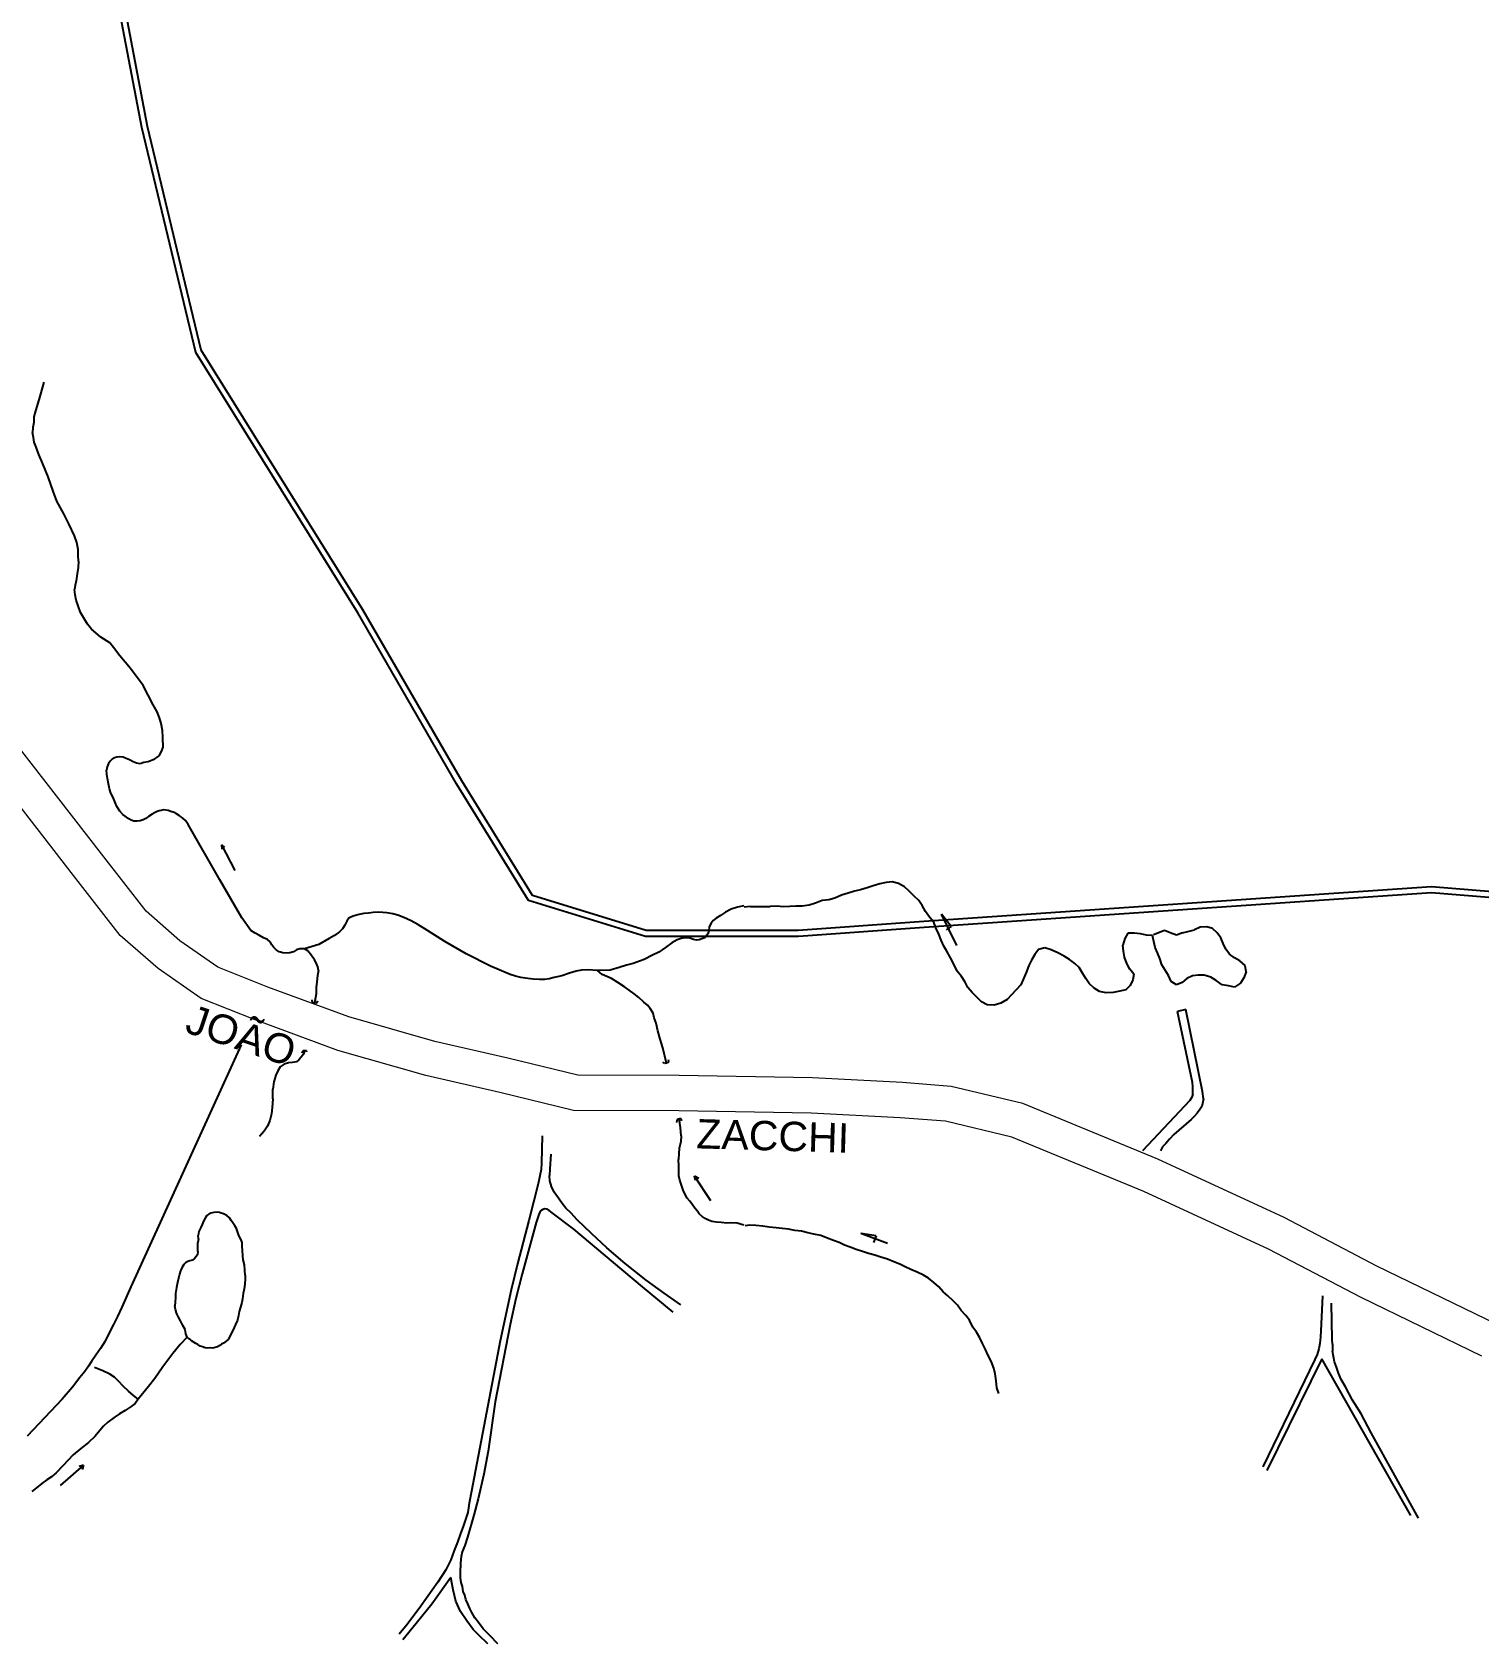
# Model space of a CAD drawing. Header units: millimetres. Extents: x 583 to 26013, y 350 to 21391.
# Drawn here: x 9349 to 9841, y 14384 to 14932 of the extents above; entities that cross this region are included whole.
import ezdxf

# ---------------------------------------------------------------- set-up
doc = ezdxf.new("R2010")
doc.units = ezdxf.units.MM
for name, color, linetype in [('105-QUADRAS_ESTRADAS', 80, 'Continuous'), ('110-CERCA_DE_ARAME', 10, 'Continuous'), ('145-', 130, 'Continuous'), ('RIOS', 140, 'Continuous')]:
    doc.layers.add(name, color=color, linetype=linetype)
doc.styles.add('EU', font='arial.ttf', dxfattribs={"height": 10})

msp = doc.modelspace()

# ---------------------------------------------------------------- linework, layer by layer
at = {"color": 0, "linetype": 'Continuous', "lineweight": 20}
for points in [[(9847.4915, 14492.67219), (9806.51231, 14512.52195), (9774.92411, 14529.03684), (9731.97108, 14548.94419), (9686.01569, 14567.85609), (9661.58749, 14573.69292), (9645.09815, 14574.9778), (9614.44135, 14576.59664), (9569.07012, 14577.42342), (9534.56576, 14577.49925), (9510.78338, 14583.27903), (9485.90868, 14589.02697), (9456.6462, 14597.34448), (9429.10836, 14607.50924), (9412.07102, 14614.27518), (9399.139, 14623.28442), (9387.64221, 14633.30886), (9372.4902, 14652.8231), (9314.31584, 14727.74382), (9262.60421, 14794.7485), (9215.57209, 14855.30755), (9178.85713, 14902.43304), (9167.72349, 14917.75615)], [(9842.23252, 14481.8859), (9801.11551, 14501.80241), (9769.61818, 14518.2698), (9727.16242, 14537.94668), (9682.31551, 14556.40241), (9659.71551, 14561.80241), (9644.31551, 14563.00241), (9614.01551, 14564.60241), (9568.94761, 14565.42366), (9533.11551, 14565.50241), (9508.01551, 14571.60241), (9482.91551, 14577.40241), (9452.92259, 14585.92754), (9424.81551, 14596.30241), (9406.35116, 14603.63506), (9391.74432, 14613.81108), (9378.87813, 14625.02953), (9363.01192, 14645.46361), (9304.82679, 14720.39819), (9253.11551, 14787.40241), (9206.10024, 14847.93978), (9169.26735, 14895.21664), (9158.01551, 14910.70241)]]:
    msp.add_lwpolyline(points, dxfattribs=at)
at = {"layer": '105-QUADRAS_ESTRADAS', "color": 0, "linetype": 'Continuous'}
for p, q in [((9741.51551, 14599.90241), (9738.61551, 14599.20241)), ((9747.21551, 14572.00241), (9741.51551, 14599.90241)), ((9743.81551, 14575.00241), (9738.61551, 14599.20241)), ((9743.91551, 14573.70241), (9743.81551, 14575.00241)), ((9743.91551, 14571.00241), (9743.91551, 14573.70241)), ((9742.91551, 14568.90241), (9726.71551, 14551.80241)), ((9743.51551, 14570.00241), (9742.91551, 14568.90241)), ((9743.91551, 14571.00241), (9743.51551, 14570.00241)), ((9747.51551, 14569.50241), (9746.91551, 14566.80241)), ((9747.51551, 14569.50241), (9747.21551, 14572.00241)), ((9743.31551, 14562.40241), (9737.41551, 14557.30241)), ((9744.31551, 14563.40241), (9743.31551, 14562.40241)), ((9745.31551, 14564.60241), (9744.31551, 14563.40241)), ((9746.31551, 14565.80241), (9745.31551, 14564.60241)), ((9746.91551, 14566.80241), (9746.31551, 14565.80241)), ((9522.41551, 14556.90241), (9522.21551, 14547.70241)), ((9737.41551, 14557.30241), (9735.91551, 14555.70241)), ((9525.41551, 14550.60241), (9525.01551, 14545.60241)), ((9733.61551, 14553.10241), (9732.91551, 14551.80241)), ((9734.71551, 14554.30241), (9733.61551, 14553.10241)), ((9735.91551, 14555.70241), (9734.71551, 14554.30241)), ((9522.11551, 14545.40241), (9521.71551, 14543.30241)), ((9522.21551, 14547.70241), (9522.11551, 14545.40241)), ((9525.01551, 14545.60241), (9524.91551, 14543.40241)), ((9521.11551, 14540.50241), (9517.91551, 14528.00241)), ((9521.71551, 14543.30241), (9521.11551, 14540.50241)), ((9525.11551, 14541.50241), (9524.91551, 14543.40241)), ((9525.61551, 14539.60241), (9525.11551, 14541.50241)), ((9526.51551, 14537.70241), (9525.61551, 14539.60241)), ((9528.21551, 14535.30241), (9526.51551, 14537.70241)), ((9529.31551, 14533.80241), (9528.21551, 14535.30241)), ((9521.31551, 14530.10241), (9520.41551, 14527.40241)), ((9521.71551, 14530.90241), (9521.31551, 14530.10241)), ((9522.11551, 14531.40241), (9521.71551, 14530.90241)), ((9522.71551, 14531.80241), (9522.11551, 14531.40241)), ((9523.41551, 14532.00241), (9522.71551, 14531.80241)), ((9524.01551, 14531.90241), (9523.41551, 14532.00241)), ((9524.81551, 14531.50241), (9524.01551, 14531.90241)), ((9525.81551, 14530.70241), (9524.81551, 14531.50241)), ((9533.21551, 14525.10241), (9525.81551, 14530.70241)), ((9530.51551, 14532.30241), (9529.31551, 14533.80241)), ((9532.31551, 14530.50241), (9530.51551, 14532.30241)), ((9534.41551, 14528.30241), (9532.31551, 14530.50241)), ((9517.91551, 14528.00241), (9514.01551, 14513.30241)), ((9520.41551, 14527.40241), (9515.61551, 14509.90241)), ((9546.71551, 14513.80241), (9533.21551, 14525.10241)), ((9539.21551, 14523.60241), (9534.41551, 14528.30241)), ((9544.41551, 14518.80241), (9539.21551, 14523.60241)), ((9550.71551, 14513.40241), (9544.41551, 14518.80241)), ((9514.01551, 14513.30241), (9511.91551, 14504.40241)), ((9556.61551, 14505.50241), (9546.71551, 14513.80241)), ((9557.81551, 14507.80241), (9550.71551, 14513.40241)), ((9515.61551, 14509.90241), (9513.51551, 14501.50241)), ((9564.01551, 14503.30241), (9557.81551, 14507.80241)), ((9511.91551, 14504.40241), (9508.21551, 14487.10241)), ((9513.51551, 14501.50241), (9511.61551, 14492.60241)), ((9567.01551, 14496.80241), (9556.61551, 14505.50241)), ((9569.61551, 14499.40241), (9564.01551, 14503.30241)), ((9788.01551, 14502.40241), (9787.41551, 14490.50241)), ((9791.31551, 14487.60241), (9791.11551, 14499.90241)), ((9511.61551, 14492.60241), (9506.41551, 14466.30241)), ((9787.41551, 14490.50241), (9787.31551, 14488.50241)), ((9508.21551, 14487.10241), (9498.41551, 14435.90241)), ((9787.11551, 14486.20241), (9786.71551, 14484.40241)), ((9787.31551, 14488.50241), (9787.11551, 14486.20241)), ((9791.41551, 14486.00241), (9791.31551, 14487.60241)), ((9791.41551, 14486.00241), (9791.41551, 14483.60241)), ((9785.41551, 14480.80241), (9767.71551, 14444.20241)), ((9787.81551, 14481.00241), (9769.11551, 14443.00241)), ((9786.21551, 14482.40241), (9785.41551, 14480.80241)), ((9786.71551, 14484.40241), (9786.21551, 14482.40241)), ((9818.01551, 14427.60241), (9787.81551, 14481.00241)), ((9791.71551, 14481.80241), (9791.41551, 14483.60241)), ((9792.11551, 14480.00241), (9791.71551, 14481.80241)), ((9792.81551, 14478.10241), (9792.11551, 14480.00241)), ((9793.41551, 14476.10241), (9792.81551, 14478.10241)), ((9794.41551, 14473.90241), (9793.41551, 14476.10241)), ((9795.81551, 14471.40241), (9794.41551, 14473.90241)), ((9798.21551, 14466.90241), (9795.81551, 14471.40241)), ((9506.41551, 14466.30241), (9504.11551, 14449.60241)), ((9801.11551, 14462.20241), (9798.21551, 14466.90241)), ((9804.61551, 14455.80241), (9801.11551, 14462.20241)), ((9820.71551, 14426.80241), (9804.61551, 14455.80241)), ((9504.11551, 14449.60241), (9502.61551, 14441.70241)), ((9502.61551, 14441.70241), (9500.71551, 14433.30241)), ((9498.41551, 14435.90241), (9497.61551, 14431.80241)), ((9497.61551, 14431.80241), (9497.11551, 14428.70241)), ((9500.71551, 14433.30241), (9499.21551, 14427.80241)), ((9496.41551, 14426.30241), (9495.61551, 14423.90241)), ((9497.11551, 14428.70241), (9496.41551, 14426.30241)), ((9499.21551, 14427.80241), (9497.01551, 14420.30241)), ((9494.71551, 14421.50241), (9493.61551, 14418.60241)), ((9495.61551, 14423.90241), (9494.71551, 14421.50241)), ((9497.01551, 14420.30241), (9496.11551, 14417.40241)), ((9492.51551, 14415.70241), (9491.31551, 14412.60241)), ((9493.61551, 14418.60241), (9492.51551, 14415.70241)), ((9494.91551, 14413.70241), (9494.71551, 14411.60241)), ((9495.21551, 14415.30241), (9494.91551, 14413.70241)), ((9496.11551, 14417.40241), (9495.21551, 14415.30241)), ((9489.61551, 14409.20241), (9486.91551, 14405.00241)), ((9491.31551, 14412.60241), (9489.61551, 14409.20241)), ((9494.71551, 14411.60241), (9494.61551, 14409.80241)), ((9494.61551, 14407.90241), (9494.61551, 14409.80241)), ((9494.71551, 14406.40241), (9494.61551, 14407.90241)), ((9486.91551, 14405.00241), (9481.11551, 14396.80241)), ((9491.41551, 14406.60241), (9484.91551, 14397.50241)), ((9492.11551, 14402.30241), (9491.41551, 14406.60241)), ((9493.11551, 14398.50241), (9492.11551, 14402.30241)), ((9494.91551, 14404.90241), (9494.71551, 14406.40241)), ((9495.31551, 14403.50241), (9494.91551, 14404.90241)), ((9495.61551, 14401.80241), (9495.31551, 14403.50241)), ((9484.91551, 14397.50241), (9479.61551, 14390.90241)), ((9494.71551, 14395.00241), (9493.11551, 14398.50241)), ((9496.11551, 14400.50241), (9495.61551, 14401.80241)), ((9496.51551, 14399.10241), (9496.11551, 14400.50241)), ((9497.11551, 14397.60241), (9496.51551, 14399.10241)), ((9497.81551, 14396.00241), (9497.11551, 14397.60241)), ((9481.11551, 14396.80241), (9476.51551, 14390.60241)), ((9496.81551, 14391.80241), (9494.71551, 14395.00241)), ((9498.91551, 14388.90241), (9496.81551, 14391.80241)), ((9498.51551, 14394.60241), (9497.81551, 14396.00241)), ((9499.51551, 14392.80241), (9498.51551, 14394.60241)), ((9500.81551, 14391.20241), (9499.51551, 14392.80241)), ((9476.51551, 14390.60241), (9473.81551, 14387.30241)), ((9479.61551, 14390.90241), (9475.01551, 14385.30241)), ((9500.91551, 14386.90241), (9498.91551, 14388.90241)), ((9502.41551, 14389.10241), (9500.81551, 14391.20241)), ((9503.91551, 14384.00241), (9500.91551, 14386.90241)), ((9504.61551, 14386.80241), (9502.41551, 14389.10241)), ((9507.41551, 14384.00241), (9504.61551, 14386.80241)), ((9503.91551, 14384.00241), (9503.91551, 14384.00241)), ((9507.41551, 14384.00241), (9507.41551, 14384.00241))]:
    msp.add_line(p, q, dxfattribs=at)
at = {"layer": '110-CERCA_DE_ARAME', "color": 0, "linetype": 'Continuous'}
for p, q in [((9420.01551, 14587.80241), (9382.51551, 14505.50241)), ((9382.51551, 14505.50241), (9379.41551, 14498.50241)), ((9379.41551, 14498.50241), (9377.91551, 14495.40241)), ((9376.51551, 14492.60241), (9375.21551, 14490.00241)), ((9377.91551, 14495.40241), (9376.51551, 14492.60241)), ((9373.71551, 14487.00241), (9372.11551, 14484.50241)), ((9375.21551, 14490.00241), (9373.71551, 14487.00241)), ((9369.11551, 14480.10241), (9368.01551, 14478.50241)), ((9370.61551, 14482.20241), (9369.11551, 14480.10241)), ((9372.11551, 14484.50241), (9370.61551, 14482.20241)), ((9365.11551, 14474.60241), (9362.61551, 14471.30241)), ((9366.81551, 14476.70241), (9365.11551, 14474.60241)), ((9368.01551, 14478.50241), (9366.81551, 14476.70241)), ((9362.61551, 14471.30241), (9359.11551, 14467.20241)), ((9359.11551, 14467.20241), (9347.21551, 14454.60241))]:
    msp.add_line(p, q, dxfattribs=at)
at = {"layer": '145-', "color": 0, "linetype": 'Continuous'}
for p, q in [((9352.81551, 14813.40241), (9351.21551, 14807.30241)), ((9350.01551, 14803.60241), (9349.51551, 14801.60241)), ((9351.21551, 14807.30241), (9350.01551, 14803.60241)), ((9349.11551, 14797.90241), (9349.01551, 14796.20241)), ((9349.41551, 14799.60241), (9349.11551, 14797.90241)), ((9349.51551, 14801.60241), (9349.41551, 14799.60241)), ((9349.31551, 14794.50241), (9349.01551, 14796.20241)), ((9349.61551, 14792.90241), (9349.31551, 14794.50241)), ((9350.21551, 14791.20241), (9349.61551, 14792.90241)), ((9351.11551, 14788.70241), (9350.21551, 14791.20241)), ((9352.51551, 14785.60241), (9351.11551, 14788.70241)), ((9354.31551, 14781.10241), (9352.51551, 14785.60241)), ((9356.01551, 14776.30241), (9354.31551, 14781.10241)), ((9357.31551, 14772.90241), (9356.01551, 14776.30241)), ((9359.61551, 14768.50241), (9357.31551, 14772.90241)), ((9361.31551, 14765.10241), (9359.61551, 14768.50241)), ((9363.31551, 14761.10241), (9361.31551, 14765.10241)), ((9364.11551, 14758.80241), (9363.31551, 14761.10241)), ((9364.51551, 14756.40241), (9364.11551, 14758.80241)), ((9364.51551, 14754.40241), (9364.51551, 14756.40241)), ((9364.61551, 14752.40241), (9364.51551, 14754.40241)), ((9364.21551, 14748.10241), (9363.81551, 14745.70241)), ((9364.51551, 14750.30241), (9364.21551, 14748.10241)), ((9364.61551, 14752.40241), (9364.51551, 14750.30241)), ((9363.51551, 14744.30241), (9363.31551, 14742.80241)), ((9363.51551, 14741.00241), (9363.31551, 14742.80241)), ((9363.81551, 14745.70241), (9363.51551, 14744.30241)), ((9363.81551, 14739.20241), (9363.51551, 14741.00241)), ((9364.51551, 14737.20241), (9363.81551, 14739.20241)), ((9365.31551, 14735.00241), (9364.51551, 14737.20241)), ((9366.71551, 14732.70241), (9365.31551, 14735.00241)), ((9367.71551, 14731.00241), (9366.71551, 14732.70241)), ((9369.11551, 14729.30241), (9367.71551, 14731.00241)), ((9370.61551, 14728.00241), (9369.11551, 14729.30241)), ((9372.31551, 14726.60241), (9370.61551, 14728.00241)), ((9375.31551, 14724.60241), (9372.31551, 14726.60241)), ((9376.51551, 14723.10241), (9375.31551, 14724.60241)), ((9378.71551, 14720.20241), (9376.51551, 14723.10241)), ((9382.31551, 14715.90241), (9378.71551, 14720.20241)), ((9386.61551, 14710.10241), (9382.31551, 14715.90241)), ((9390.01551, 14703.60241), (9386.61551, 14710.10241)), ((9391.41551, 14701.20241), (9390.01551, 14703.60241)), ((9392.21551, 14699.10241), (9391.41551, 14701.20241)), ((9392.81551, 14697.20241), (9392.21551, 14699.10241)), ((9393.21551, 14694.80241), (9392.81551, 14697.20241)), ((9393.41551, 14692.50241), (9393.21551, 14694.80241)), ((9392.81551, 14687.70241), (9392.01551, 14686.20241)), ((9393.31551, 14689.10241), (9392.81551, 14687.70241)), ((9393.41551, 14690.70241), (9393.31551, 14689.10241)), ((9393.41551, 14690.70241), (9393.41551, 14692.50241)), ((9374.41551, 14682.50241), (9374.21551, 14681.30241)), ((9374.91551, 14683.60241), (9374.41551, 14682.50241)), ((9375.41551, 14684.40241), (9374.91551, 14683.60241)), ((9376.11551, 14685.00241), (9375.41551, 14684.40241)), ((9376.91551, 14685.50241), (9376.11551, 14685.00241)), ((9377.71551, 14685.70241), (9376.91551, 14685.50241)), ((9378.61551, 14685.90241), (9377.71551, 14685.70241)), ((9379.81551, 14685.70241), (9378.61551, 14685.90241)), ((9380.91551, 14685.30241), (9379.81551, 14685.70241)), ((9382.01551, 14684.80241), (9380.91551, 14685.30241)), ((9383.21551, 14684.20241), (9382.01551, 14684.80241)), ((9384.41551, 14683.70241), (9383.21551, 14684.20241)), ((9385.61551, 14683.50241), (9384.41551, 14683.70241)), ((9386.91551, 14683.90241), (9385.61551, 14683.50241)), ((9388.31551, 14684.20241), (9386.91551, 14683.90241)), ((9390.01551, 14684.80241), (9388.31551, 14684.20241)), ((9392.01551, 14686.20241), (9390.01551, 14684.80241)), ((9374.31551, 14679.90241), (9374.21551, 14681.30241)), ((9374.51551, 14678.50241), (9374.31551, 14679.90241)), ((9374.91551, 14676.70241), (9374.51551, 14678.50241)), ((9375.21551, 14675.00241), (9374.91551, 14676.70241)), ((9375.61551, 14673.50241), (9375.21551, 14675.00241)), ((9376.41551, 14672.00241), (9375.61551, 14673.50241)), ((9377.11551, 14670.30241), (9376.41551, 14672.00241)), ((9377.71551, 14668.90241), (9377.11551, 14670.30241)), ((9378.71551, 14667.40241), (9377.71551, 14668.90241)), ((9379.71551, 14666.20241), (9378.71551, 14667.40241)), ((9381.81551, 14664.80241), (9379.71551, 14666.20241)), ((9389.71551, 14666.30241), (9388.51551, 14665.50241)), ((9390.51551, 14666.80241), (9389.71551, 14666.30241)), ((9391.41551, 14667.30241), (9390.51551, 14666.80241)), ((9392.11551, 14667.50241), (9391.41551, 14667.30241)), ((9392.81551, 14667.60241), (9392.11551, 14667.50241)), ((9393.61551, 14667.80241), (9392.81551, 14667.60241)), ((9394.41551, 14667.70241), (9393.61551, 14667.80241)), ((9395.21551, 14667.60241), (9394.41551, 14667.70241)), ((9396.11551, 14667.30241), (9395.21551, 14667.60241)), ((9397.21551, 14666.90241), (9396.11551, 14667.30241)), ((9398.01551, 14666.40241), (9397.21551, 14666.90241)), ((9398.91551, 14665.90241), (9398.01551, 14666.40241)), ((9400.11551, 14665.00241), (9398.91551, 14665.90241)), ((9382.61551, 14664.30241), (9381.81551, 14664.80241)), ((9383.51551, 14664.00241), (9382.61551, 14664.30241)), ((9384.61551, 14664.00241), (9383.51551, 14664.00241)), ((9385.61551, 14664.10241), (9384.61551, 14664.00241)), ((9386.61551, 14664.40241), (9385.61551, 14664.10241)), ((9387.61551, 14664.90241), (9386.61551, 14664.40241)), ((9388.51551, 14665.50241), (9387.61551, 14664.90241)), ((9401.11551, 14664.20241), (9400.11551, 14665.00241)), ((9402.01551, 14662.80241), (9401.11551, 14664.20241)), ((9412.71551, 14644.00241), (9402.01551, 14662.80241)), ((9418.01551, 14647.20241), (9413.41551, 14655.90241)), ((9413.51551, 14654.40241), (9413.41551, 14655.90241)), ((9414.51551, 14655.00241), (9413.41551, 14655.90241)), ((9420.21551, 14631.10241), (9412.71551, 14644.00241)), ((9624.31551, 14638.80241), (9622.01551, 14637.70241)), ((9626.61551, 14639.50241), (9624.31551, 14638.80241)), ((9628.71551, 14640.10241), (9626.61551, 14639.50241)), ((9630.81551, 14640.60241), (9628.71551, 14640.10241)), ((9633.01551, 14641.30241), (9630.81551, 14640.60241)), ((9635.11551, 14642.00241), (9633.01551, 14641.30241)), ((9637.41551, 14642.60241), (9635.11551, 14642.00241)), ((9639.51551, 14643.10241), (9637.41551, 14642.60241)), ((9641.61551, 14643.30241), (9639.51551, 14643.10241)), ((9643.71551, 14642.70241), (9641.61551, 14643.30241)), ((9645.71551, 14641.60241), (9643.71551, 14642.70241)), ((9647.21551, 14640.20241), (9645.71551, 14641.60241)), ((9648.91551, 14638.50241), (9647.21551, 14640.20241)), ((9650.61551, 14637.00241), (9648.91551, 14638.50241)), ((9463.31551, 14632.70241), (9461.71551, 14632.50241)), ((9464.91551, 14632.90241), (9463.31551, 14632.70241)), ((9466.61551, 14633.00241), (9464.91551, 14632.90241)), ((9468.21551, 14632.90241), (9466.61551, 14633.00241)), ((9469.61551, 14632.80241), (9468.21551, 14632.90241)), ((9471.61551, 14632.40241), (9469.61551, 14632.80241)), ((9584.81551, 14633.00241), (9583.11551, 14631.90241)), ((9586.81551, 14634.00241), (9584.81551, 14633.00241)), ((9588.91551, 14634.70241), (9586.81551, 14634.00241)), ((9591.11551, 14635.10241), (9588.91551, 14634.70241)), ((9591.21551, 14635.10241), (9591.21551, 14635.10241)), ((9593.31551, 14634.90241), (9591.21551, 14634.70241)), ((9593.31551, 14634.90241), (9600.01551, 14634.90241)), ((9602.41551, 14635.00241), (9600.01551, 14634.90241)), ((9604.51551, 14634.80241), (9602.41551, 14635.00241)), ((9606.71551, 14634.90241), (9604.51551, 14634.80241)), ((9608.81551, 14635.00241), (9606.71551, 14634.90241)), ((9610.91551, 14635.00241), (9608.81551, 14635.00241)), ((9613.31551, 14635.40241), (9610.91551, 14635.00241)), ((9615.51551, 14636.10241), (9613.31551, 14635.40241)), ((9617.71551, 14636.90241), (9615.51551, 14636.10241)), ((9620.01551, 14637.20241), (9617.71551, 14636.90241)), ((9622.01551, 14637.70241), (9620.01551, 14637.20241)), ((9651.81551, 14635.30241), (9650.61551, 14637.00241)), ((9652.91551, 14633.20241), (9651.81551, 14635.30241)), ((9654.31551, 14631.30241), (9652.91551, 14633.20241)), ((9423.31551, 14626.80241), (9420.21551, 14631.10241)), ((9454.51551, 14627.30241), (9453.51551, 14626.30241)), ((9455.31551, 14628.60241), (9454.51551, 14627.30241)), ((9456.01551, 14629.90241), (9455.31551, 14628.60241)), ((9456.71551, 14630.90241), (9456.01551, 14629.90241)), ((9457.51551, 14631.40241), (9456.71551, 14630.90241)), ((9458.51551, 14631.70241), (9457.51551, 14631.40241)), ((9460.21551, 14632.20241), (9458.51551, 14631.70241)), ((9461.71551, 14632.50241), (9460.21551, 14632.20241)), ((9473.31551, 14632.00241), (9471.61551, 14632.40241)), ((9475.41551, 14631.20241), (9473.31551, 14632.00241)), ((9477.91551, 14630.00241), (9475.41551, 14631.20241)), ((9480.11551, 14628.80241), (9477.91551, 14630.00241)), ((9483.41551, 14626.80241), (9480.11551, 14628.80241)), ((9579.31551, 14628.00241), (9579.11551, 14626.60241)), ((9579.91551, 14629.20241), (9579.31551, 14628.00241)), ((9580.61551, 14630.10241), (9579.91551, 14629.20241)), ((9581.61551, 14630.90241), (9580.61551, 14630.10241)), ((9583.11551, 14631.90241), (9581.61551, 14630.90241)), ((9655.71551, 14629.60241), (9654.31551, 14631.30241)), ((9656.41551, 14627.60241), (9655.71551, 14629.60241)), ((9657.41551, 14625.50241), (9656.41551, 14627.60241)), ((9663.51551, 14621.60241), (9658.31551, 14632.30241)), ((9661.61551, 14628.10241), (9658.31551, 14632.30241)), ((9661.61551, 14628.10241), (9659.91551, 14627.00241)), ((9746.41551, 14627.90241), (9744.41551, 14627.00241)), ((9748.61551, 14628.00241), (9746.41551, 14627.90241)), ((9750.61551, 14627.40241), (9748.61551, 14628.00241)), ((9752.21551, 14626.00241), (9750.61551, 14627.40241)), ((9424.81551, 14625.80241), (9423.31551, 14626.80241)), ((9426.21551, 14625.00241), (9424.81551, 14625.80241)), ((9427.61551, 14624.30241), (9426.21551, 14625.00241)), ((9429.01551, 14623.70241), (9427.61551, 14624.30241)), ((9429.91551, 14622.90241), (9429.01551, 14623.70241)), ((9430.41551, 14621.90241), (9429.91551, 14622.90241)), ((9431.11551, 14621.00241), (9430.41551, 14621.90241)), ((9446.41551, 14622.00241), (9441.61551, 14620.50241)), ((9450.01551, 14624.00241), (9446.41551, 14622.00241)), ((9451.81551, 14625.00241), (9450.01551, 14624.00241)), ((9453.51551, 14626.30241), (9451.81551, 14625.00241)), ((9489.31551, 14623.00241), (9483.41551, 14626.80241)), ((9496.61551, 14618.80241), (9489.31551, 14623.00241)), ((9566.61551, 14622.60241), (9564.41551, 14621.00241)), ((9568.41551, 14623.60241), (9566.61551, 14622.60241)), ((9569.71551, 14624.00241), (9568.41551, 14623.60241)), ((9570.91551, 14624.20241), (9569.71551, 14624.00241)), ((9572.11551, 14624.20241), (9570.91551, 14624.20241)), ((9573.01551, 14624.00241), (9572.11551, 14624.20241)), ((9573.91551, 14623.70241), (9573.01551, 14624.00241)), ((9575.01551, 14623.50241), (9573.91551, 14623.70241)), ((9575.91551, 14623.60241), (9575.01551, 14623.50241)), ((9576.81551, 14623.90241), (9575.91551, 14623.60241)), ((9577.81551, 14624.30241), (9576.81551, 14623.90241)), ((9578.31551, 14624.80241), (9577.81551, 14624.30241)), ((9578.81551, 14625.60241), (9578.31551, 14624.80241)), ((9579.11551, 14626.60241), (9578.81551, 14625.60241)), ((9658.21551, 14623.40241), (9657.41551, 14625.50241)), ((9659.11551, 14621.40241), (9658.21551, 14623.40241)), ((9720.71551, 14624.00241), (9720.01551, 14621.70241)), ((9720.31551, 14619.70241), (9720.01551, 14621.70241)), ((9721.81551, 14625.80241), (9720.71551, 14624.00241)), ((9723.91551, 14625.80241), (9721.81551, 14625.80241)), ((9726.11551, 14625.60241), (9723.91551, 14625.80241)), ((9728.11551, 14625.20241), (9726.11551, 14625.60241)), ((9730.11551, 14625.00241), (9728.11551, 14625.20241)), ((9730.61551, 14623.00241), (9730.11551, 14625.00241)), ((9734.21551, 14626.70241), (9730.51551, 14625.30241)), ((9731.01551, 14621.00241), (9730.61551, 14623.00241)), ((9736.11551, 14625.90241), (9734.21551, 14626.70241)), ((9738.31551, 14625.20241), (9736.11551, 14625.90241)), ((9740.41551, 14626.00241), (9738.31551, 14625.20241)), ((9740.41551, 14626.00241), (9744.41551, 14627.00241)), ((9753.41551, 14624.20241), (9752.21551, 14626.00241)), ((9754.21551, 14622.30241), (9753.41551, 14624.20241)), ((9755.11551, 14620.40241), (9754.21551, 14622.30241)), ((9431.91551, 14620.20241), (9431.11551, 14621.00241)), ((9432.91551, 14619.50241), (9431.91551, 14620.20241)), ((9434.21551, 14619.10241), (9432.91551, 14619.50241)), ((9435.41551, 14619.00241), (9434.21551, 14619.10241)), ((9436.61551, 14619.10241), (9435.41551, 14619.00241)), ((9437.81551, 14619.50241), (9436.61551, 14619.10241)), ((9438.81551, 14620.20241), (9437.81551, 14619.50241)), ((9440.01551, 14620.50241), (9438.81551, 14620.20241)), ((9441.61551, 14620.50241), (9440.01551, 14620.50241)), ((9442.71551, 14619.80241), (9441.61551, 14620.50241)), ((9443.91551, 14618.20241), (9442.71551, 14619.80241)), ((9445.01551, 14616.80241), (9443.91551, 14618.20241)), ((9445.51551, 14615.70241), (9445.01551, 14616.80241)), ((9504.91551, 14614.60241), (9496.61551, 14618.80241)), ((9557.21551, 14616.90241), (9553.41551, 14615.50241)), ((9560.01551, 14618.30241), (9557.21551, 14616.90241)), ((9562.11551, 14619.40241), (9560.01551, 14618.30241)), ((9564.41551, 14621.00241), (9562.11551, 14619.40241)), ((9660.21551, 14619.70241), (9659.11551, 14621.40241)), ((9661.41551, 14617.40241), (9660.21551, 14619.70241)), ((9662.61551, 14615.10241), (9661.41551, 14617.40241)), ((9689.01551, 14616.70241), (9688.11551, 14614.80241)), ((9690.11551, 14618.60241), (9689.01551, 14616.70241)), ((9691.41551, 14620.30241), (9690.11551, 14618.60241)), ((9693.51551, 14620.90241), (9691.41551, 14620.30241)), ((9695.71551, 14620.20241), (9693.51551, 14620.90241)), ((9697.91551, 14619.10241), (9695.71551, 14620.20241)), ((9700.11551, 14618.00241), (9697.91551, 14619.10241)), ((9701.91551, 14616.90241), (9700.11551, 14618.00241)), ((9703.71551, 14615.50241), (9701.91551, 14616.90241)), ((9720.61551, 14617.70241), (9720.31551, 14619.70241)), ((9721.41551, 14615.50241), (9720.61551, 14617.70241)), ((9731.81551, 14619.10241), (9731.01551, 14621.00241)), ((9732.61551, 14617.20241), (9731.81551, 14619.10241)), ((9733.31551, 14615.10241), (9732.61551, 14617.20241)), ((9756.41551, 14618.70241), (9755.11551, 14620.40241)), ((9758.01551, 14617.40241), (9756.41551, 14618.70241)), ((9759.91551, 14616.40241), (9758.01551, 14617.40241)), ((9761.71551, 14614.80241), (9759.91551, 14616.40241)), ((9446.11551, 14614.40241), (9445.51551, 14615.70241)), ((9446.01551, 14611.40241), (9445.71551, 14609.30241)), ((9446.31551, 14613.10241), (9446.01551, 14611.40241)), ((9446.31551, 14613.10241), (9446.11551, 14614.40241)), ((9511.51551, 14611.80241), (9504.91551, 14614.60241)), ((9513.41551, 14611.20241), (9511.51551, 14611.80241)), ((9515.21551, 14610.80241), (9513.41551, 14611.20241)), ((9517.61551, 14610.40241), (9515.21551, 14610.80241)), ((9529.11551, 14611.30241), (9526.51551, 14610.70241)), ((9531.71551, 14612.20241), (9529.11551, 14611.30241)), ((9534.01551, 14612.90241), (9531.71551, 14612.20241)), ((9535.81551, 14613.30241), (9534.01551, 14612.90241)), ((9538.01551, 14613.40241), (9535.81551, 14613.30241)), ((9541.31551, 14613.10241), (9538.01551, 14613.40241)), ((9545.61551, 14613.30241), (9541.31551, 14613.10241)), ((9542.91551, 14611.80241), (9541.31551, 14613.10241)), ((9546.01551, 14610.40241), (9542.91551, 14611.80241)), ((9548.61551, 14614.10241), (9545.61551, 14613.30241)), ((9551.11551, 14615.00241), (9548.61551, 14614.10241)), ((9553.41551, 14615.50241), (9551.11551, 14615.00241)), ((9663.71551, 14612.90241), (9662.61551, 14615.10241)), ((9665.11551, 14611.10241), (9663.71551, 14612.90241)), ((9666.41551, 14609.20241), (9665.11551, 14611.10241)), ((9687.21551, 14612.40241), (9686.11551, 14610.10241)), ((9688.11551, 14614.80241), (9687.21551, 14612.40241)), ((9705.21551, 14614.10241), (9703.71551, 14615.50241)), ((9706.31551, 14612.20241), (9705.21551, 14614.10241)), ((9707.41551, 14610.40241), (9706.31551, 14612.20241)), ((9722.41551, 14613.60241), (9721.41551, 14615.50241)), ((9723.81551, 14611.90241), (9722.41551, 14613.60241)), ((9723.81551, 14611.90241), (9723.51551, 14609.90241)), ((9734.41551, 14613.20241), (9733.31551, 14615.10241)), ((9735.61551, 14611.40241), (9734.41551, 14613.20241)), ((9736.51551, 14609.40241), (9735.61551, 14611.40241)), ((9743.71551, 14611.30241), (9741.81551, 14610.40241)), ((9745.71551, 14611.60241), (9743.71551, 14611.30241)), ((9747.71551, 14611.60241), (9745.71551, 14611.60241)), ((9750.01551, 14610.90241), (9747.71551, 14611.60241)), ((9751.81551, 14609.70241), (9750.01551, 14610.90241)), ((9762.01551, 14612.70241), (9761.21551, 14610.60241)), ((9762.01551, 14612.70241), (9761.71551, 14614.80241)), ((9445.71551, 14609.30241), (9445.51551, 14607.30241)), ((9445.51551, 14607.30241), (9445.51551, 14605.20241)), ((9519.41551, 14610.20241), (9517.61551, 14610.40241)), ((9521.51551, 14610.10241), (9519.41551, 14610.20241)), ((9523.31551, 14610.10241), (9521.51551, 14610.10241)), ((9524.81551, 14610.30241), (9523.31551, 14610.10241)), ((9526.51551, 14610.70241), (9524.81551, 14610.30241)), ((9548.21551, 14609.00241), (9546.01551, 14610.40241)), ((9550.51551, 14607.60241), (9548.21551, 14609.00241)), ((9552.11551, 14606.40241), (9550.51551, 14607.60241)), ((9553.71551, 14605.20241), (9552.11551, 14606.40241)), ((9667.31551, 14607.40241), (9666.41551, 14609.20241)), ((9668.81551, 14605.60241), (9667.31551, 14607.40241)), ((9670.41551, 14604.00241), (9668.81551, 14605.60241)), ((9683.81551, 14606.60241), (9682.21551, 14604.90241)), ((9685.31551, 14608.30241), (9683.81551, 14606.60241)), ((9686.11551, 14610.10241), (9685.31551, 14608.30241)), ((9708.61551, 14608.70241), (9707.41551, 14610.40241)), ((9710.31551, 14607.10241), (9708.61551, 14608.70241)), ((9712.11551, 14606.00241), (9710.31551, 14607.10241)), ((9714.41551, 14605.50241), (9712.11551, 14606.00241)), ((9716.81551, 14605.60241), (9714.41551, 14605.50241)), ((9719.01551, 14606.10241), (9716.81551, 14605.60241)), ((9721.11551, 14606.60241), (9719.01551, 14606.10241)), ((9722.51551, 14608.00241), (9721.11551, 14606.60241)), ((9723.51551, 14609.90241), (9722.51551, 14608.00241)), ((9738.31551, 14608.30241), (9736.51551, 14609.40241)), ((9740.21551, 14609.10241), (9738.31551, 14608.30241)), ((9741.81551, 14610.40241), (9740.21551, 14609.10241)), ((9753.81551, 14608.30241), (9751.81551, 14609.70241)), ((9756.01551, 14607.90241), (9753.81551, 14608.30241)), ((9758.11551, 14607.50241), (9756.01551, 14607.90241)), ((9760.11551, 14608.80241), (9758.11551, 14607.50241)), ((9761.21551, 14610.60241), (9760.11551, 14608.80241)), ((9444.11551, 14603.20241), (9444.01551, 14602.70241)), ((9444.41551, 14602.20241), (9444.01551, 14602.70241)), ((9445.01551, 14602.10241), (9444.41551, 14602.20241)), ((9445.51551, 14605.20241), (9445.01551, 14602.10241)), ((9445.31551, 14601.90241), (9445.01551, 14602.10241)), ((9445.71551, 14602.20241), (9445.31551, 14601.90241)), ((9446.01551, 14602.80241), (9445.71551, 14602.20241)), ((9555.31551, 14603.90241), (9553.71551, 14605.20241)), ((9557.01551, 14602.40241), (9555.31551, 14603.90241)), ((9558.31551, 14601.30241), (9557.01551, 14602.40241)), ((9559.21551, 14600.20241), (9558.31551, 14601.30241)), ((9560.21551, 14598.60241), (9559.21551, 14600.20241)), ((9672.01551, 14602.50241), (9670.41551, 14604.00241)), ((9673.91551, 14601.50241), (9672.01551, 14602.50241)), ((9676.31551, 14601.30241), (9673.91551, 14601.50241)), ((9678.51551, 14602.00241), (9676.31551, 14601.30241)), ((9680.71551, 14603.30241), (9678.51551, 14602.00241)), ((9682.21551, 14604.90241), (9680.71551, 14603.30241)), ((9560.61551, 14597.00241), (9560.21551, 14598.60241)), ((9561.21551, 14595.20241), (9560.61551, 14597.00241)), ((9561.81551, 14592.60241), (9561.21551, 14595.20241)), ((9562.61551, 14589.80241), (9561.81551, 14592.60241)), ((9563.51551, 14586.80241), (9562.61551, 14589.80241)), ((9440.41551, 14583.60241), (9439.61551, 14582.70241)), ((9441.21551, 14584.70241), (9440.41551, 14583.60241)), ((9440.81551, 14585.50241), (9440.61551, 14585.00241)), ((9441.21551, 14585.90241), (9440.81551, 14585.50241)), ((9441.51551, 14585.80241), (9441.21551, 14585.90241)), ((9441.51551, 14585.80241), (9441.21551, 14584.70241)), ((9442.21551, 14585.80241), (9441.51551, 14585.80241)), ((9442.41551, 14585.30241), (9442.21551, 14585.80241)), ((9564.81551, 14581.60241), (9563.51551, 14586.80241)), ((9432.51551, 14579.00241), (9431.81551, 14577.50241)), ((9433.31551, 14580.30241), (9432.51551, 14579.00241)), ((9434.61551, 14581.20241), (9433.31551, 14580.30241)), ((9436.11551, 14581.70241), (9434.61551, 14581.20241)), ((9437.51551, 14581.80241), (9436.11551, 14581.70241)), ((9438.81551, 14582.00241), (9437.51551, 14581.80241)), ((9439.61551, 14582.70241), (9438.81551, 14582.00241)), ((9564.21551, 14581.50241), (9563.51551, 14581.90241)), ((9564.81551, 14581.60241), (9564.21551, 14581.50241)), ((9565.31551, 14581.80241), (9564.81551, 14581.60241)), ((9565.51551, 14582.20241), (9565.31551, 14581.80241)), ((9565.51551, 14582.20241), (9565.41551, 14582.70241)), ((9431.11551, 14575.20241), (9430.81551, 14572.70241)), ((9430.81551, 14569.50241), (9430.81551, 14572.70241)), ((9431.81551, 14577.50241), (9431.11551, 14575.20241)), ((9430.81551, 14569.50241), (9430.51551, 14566.50241)), ((9429.81551, 14562.10241), (9429.01551, 14560.20241)), ((9430.31551, 14564.40241), (9429.81551, 14562.10241)), ((9430.51551, 14566.50241), (9430.31551, 14564.40241)), ((9568.31551, 14562.10241), (9568.11551, 14561.40241)), ((9568.51551, 14562.50241), (9568.31551, 14562.10241)), ((9569.11551, 14562.60241), (9568.51551, 14562.50241)), ((9569.51551, 14559.70241), (9569.11551, 14562.60241)), ((9569.71551, 14562.60241), (9569.11551, 14562.60241)), ((9570.01551, 14562.00241), (9569.71551, 14562.60241)), ((9427.81551, 14558.40241), (9426.21551, 14556.60241)), ((9429.01551, 14560.20241), (9427.81551, 14558.40241)), ((9569.71551, 14556.90241), (9569.51551, 14559.70241)), ((9569.71551, 14556.90241), (9569.61551, 14554.90241)), ((9568.91551, 14550.80241), (9568.81551, 14548.80241)), ((9569.11551, 14552.60241), (9568.91551, 14550.80241)), ((9569.61551, 14554.90241), (9569.11551, 14552.60241)), ((9568.91551, 14546.70241), (9568.81551, 14548.80241)), ((9568.91551, 14544.90241), (9568.91551, 14546.70241)), ((9569.01551, 14543.20241), (9568.91551, 14544.90241)), ((9569.31551, 14541.80241), (9569.01551, 14543.20241)), ((9569.81551, 14540.10241), (9569.31551, 14541.80241)), ((9570.41551, 14538.40241), (9569.81551, 14540.10241)), ((9579.81551, 14534.70241), (9574.31551, 14543.10241)), ((9574.61551, 14541.70241), (9574.31551, 14543.10241)), ((9575.81551, 14542.30241), (9574.31551, 14543.10241)), ((9571.11551, 14536.90241), (9570.41551, 14538.40241)), ((9571.81551, 14535.70241), (9571.11551, 14536.90241)), ((9572.71551, 14534.60241), (9571.81551, 14535.70241)), ((9573.61551, 14533.40241), (9572.71551, 14534.60241)), ((9407.71551, 14528.90241), (9407.21551, 14527.80241)), ((9408.31551, 14529.70241), (9407.71551, 14528.90241)), ((9409.01551, 14530.20241), (9408.31551, 14529.70241)), ((9409.71551, 14530.60241), (9409.01551, 14530.20241)), ((9410.71551, 14530.80241), (9409.71551, 14530.60241)), ((9411.81551, 14530.90241), (9410.71551, 14530.80241)), ((9412.61551, 14530.80241), (9411.81551, 14530.90241)), ((9413.21551, 14530.60241), (9412.61551, 14530.80241)), ((9414.01551, 14530.30241), (9413.21551, 14530.60241)), ((9415.11551, 14529.70241), (9414.01551, 14530.30241)), ((9416.01551, 14529.00241), (9415.11551, 14529.70241)), ((9416.61551, 14528.10241), (9416.01551, 14529.00241)), ((9574.41551, 14532.20241), (9573.61551, 14533.40241)), ((9575.21551, 14531.30241), (9574.41551, 14532.20241)), ((9575.91551, 14530.30241), (9575.21551, 14531.30241)), ((9576.91551, 14529.40241), (9575.91551, 14530.30241)), ((9577.91551, 14528.70241), (9576.91551, 14529.40241)), ((9579.01551, 14528.20241), (9577.91551, 14528.70241)), ((9405.61551, 14524.30241), (9405.41551, 14523.00241)), ((9405.51551, 14521.80241), (9405.41551, 14523.00241)), ((9406.31551, 14525.70241), (9405.61551, 14524.30241)), ((9406.71551, 14526.70241), (9406.31551, 14525.70241)), ((9407.21551, 14527.80241), (9406.71551, 14526.70241)), ((9417.21551, 14527.20241), (9416.61551, 14528.10241)), ((9417.91551, 14526.20241), (9417.21551, 14527.20241)), ((9418.41551, 14525.30241), (9417.91551, 14526.20241)), ((9418.91551, 14524.00241), (9418.41551, 14525.30241)), ((9419.21551, 14523.00241), (9418.91551, 14524.00241)), ((9419.91551, 14521.70241), (9419.21551, 14523.00241)), ((9580.21551, 14527.70241), (9579.01551, 14528.20241)), ((9581.81551, 14527.50241), (9580.21551, 14527.70241)), ((9583.41551, 14527.40241), (9581.81551, 14527.50241)), ((9585.31551, 14527.10241), (9583.41551, 14527.40241)), ((9586.61551, 14527.20241), (9585.31551, 14527.10241)), ((9588.81551, 14527.10241), (9586.61551, 14527.20241)), ((9591.11551, 14526.50241), (9588.81551, 14527.10241)), ((9591.21551, 14526.50241), (9591.21551, 14526.50241)), ((9593.11551, 14526.50241), (9591.51551, 14526.20241)), ((9595.21551, 14526.30241), (9593.11551, 14526.50241)), ((9597.51551, 14526.10241), (9595.21551, 14526.30241)), ((9599.71551, 14525.80241), (9597.51551, 14526.10241)), ((9602.11551, 14525.60241), (9599.71551, 14525.80241)), ((9604.11551, 14525.30241), (9602.11551, 14525.60241)), ((9606.31551, 14525.10241), (9604.11551, 14525.30241)), ((9608.41551, 14524.60241), (9606.31551, 14525.10241)), ((9610.71551, 14524.40241), (9608.41551, 14524.60241)), ((9612.91551, 14523.80241), (9610.71551, 14524.40241)), ((9614.91551, 14523.40241), (9612.91551, 14523.80241)), ((9617.31551, 14523.00241), (9614.91551, 14523.40241)), ((9619.21551, 14522.10241), (9617.31551, 14523.00241)), ((9640.01551, 14520.20241), (9630.91551, 14523.60241)), ((9636.11551, 14522.80241), (9630.91551, 14523.60241)), ((9405.31551, 14517.50241), (9405.11551, 14516.40241)), ((9405.51551, 14521.80241), (9405.31551, 14520.60241)), ((9405.31551, 14517.50241), (9405.31551, 14520.60241)), ((9420.31551, 14520.60241), (9419.91551, 14521.70241)), ((9420.41551, 14519.30241), (9420.31551, 14520.60241)), ((9420.51551, 14517.80241), (9420.41551, 14519.30241)), ((9420.61551, 14516.00241), (9420.51551, 14517.80241)), ((9621.61551, 14521.30241), (9619.21551, 14522.10241)), ((9623.51551, 14520.60241), (9621.61551, 14521.30241)), ((9625.31551, 14519.60241), (9623.51551, 14520.60241)), ((9627.31551, 14519.00241), (9625.31551, 14519.60241)), ((9629.31551, 14518.20241), (9627.31551, 14519.00241)), ((9631.41551, 14517.50241), (9629.31551, 14518.20241)), ((9633.51551, 14516.80241), (9631.41551, 14517.50241)), ((9636.11551, 14522.80241), (9635.21551, 14520.60241)), ((9400.11551, 14512.50241), (9399.81551, 14511.90241)), ((9400.51551, 14513.10241), (9400.11551, 14512.50241)), ((9401.11551, 14513.60241), (9400.51551, 14513.10241)), ((9401.81551, 14514.10241), (9401.11551, 14513.60241)), ((9402.51551, 14514.30241), (9401.81551, 14514.10241)), ((9403.41551, 14514.60241), (9402.51551, 14514.30241)), ((9404.21551, 14515.20241), (9403.41551, 14514.60241)), ((9404.71551, 14515.80241), (9404.21551, 14515.20241)), ((9405.11551, 14516.40241), (9404.71551, 14515.80241)), ((9420.71551, 14514.70241), (9420.61551, 14516.00241)), ((9421.11551, 14513.00241), (9420.71551, 14514.70241)), ((9421.31551, 14511.10241), (9421.11551, 14513.00241)), ((9635.71551, 14516.30241), (9633.51551, 14516.80241)), ((9637.71551, 14515.60241), (9635.71551, 14516.30241)), ((9640.01551, 14514.90241), (9637.71551, 14515.60241)), ((9642.11551, 14514.00241), (9640.01551, 14514.90241)), ((9644.11551, 14513.20241), (9642.11551, 14514.00241)), ((9646.01551, 14512.30241), (9644.11551, 14513.20241)), ((9647.91551, 14511.40241), (9646.01551, 14512.30241)), ((9398.31551, 14507.00241), (9398.01551, 14505.20241)), ((9398.71551, 14508.40241), (9398.31551, 14507.00241)), ((9399.01551, 14509.80241), (9398.71551, 14508.40241)), ((9399.41551, 14510.90241), (9399.01551, 14509.80241)), ((9399.81551, 14511.90241), (9399.41551, 14510.90241)), ((9421.41551, 14509.50241), (9421.31551, 14511.10241)), ((9421.41551, 14508.20241), (9421.31551, 14506.40241)), ((9421.41551, 14509.50241), (9421.41551, 14508.20241)), ((9650.11551, 14510.50241), (9647.91551, 14511.40241)), ((9652.21551, 14509.50241), (9650.11551, 14510.50241)), ((9653.91551, 14508.40241), (9652.21551, 14509.50241)), ((9655.71551, 14507.00241), (9653.91551, 14508.40241)), ((9657.41551, 14505.50241), (9655.71551, 14507.00241)), ((9397.61551, 14501.90241), (9397.51551, 14500.30241)), ((9397.71551, 14503.20241), (9397.61551, 14501.90241)), ((9398.01551, 14505.20241), (9397.71551, 14503.20241)), ((9420.51551, 14501.40241), (9420.21551, 14500.10241)), ((9420.71551, 14503.20241), (9420.51551, 14501.40241)), ((9421.01551, 14504.80241), (9420.71551, 14503.20241)), ((9421.31551, 14506.40241), (9421.01551, 14504.80241)), ((9658.91551, 14503.80241), (9657.41551, 14505.50241)), ((9660.51551, 14502.40241), (9658.91551, 14503.80241)), ((9662.31551, 14500.70241), (9660.51551, 14502.40241)), ((9397.51551, 14500.30241), (9397.41551, 14499.00241)), ((9397.71551, 14497.80241), (9397.41551, 14499.00241)), ((9398.11551, 14496.30241), (9397.71551, 14497.80241)), ((9398.71551, 14495.10241), (9398.11551, 14496.30241)), ((9419.11551, 14495.70241), (9418.71551, 14494.10241)), ((9419.31551, 14497.10241), (9419.11551, 14495.70241)), ((9419.81551, 14498.60241), (9419.31551, 14497.10241)), ((9420.21551, 14500.10241), (9419.81551, 14498.60241)), ((9663.81551, 14499.20241), (9662.31551, 14500.70241)), ((9665.01551, 14497.40241), (9663.81551, 14499.20241)), ((9666.61551, 14495.70241), (9665.01551, 14497.40241)), ((9667.91551, 14494.10241), (9666.61551, 14495.70241)), ((9399.41551, 14493.90241), (9398.71551, 14495.10241)), ((9400.21551, 14492.30241), (9399.41551, 14493.90241)), ((9400.91551, 14491.00241), (9400.21551, 14492.30241)), ((9401.21551, 14489.50241), (9400.91551, 14491.00241)), ((9417.11551, 14490.40241), (9416.51551, 14489.40241)), ((9417.61551, 14491.60241), (9417.11551, 14490.40241)), ((9418.11551, 14492.70241), (9417.61551, 14491.60241)), ((9418.71551, 14494.10241), (9418.11551, 14492.70241)), ((9669.01551, 14491.80241), (9667.91551, 14494.10241)), ((9670.21551, 14490.10241), (9669.01551, 14491.80241)), ((9671.41551, 14488.10241), (9670.21551, 14490.10241)), ((9399.31551, 14485.80241), (9396.81551, 14482.80241)), ((9401.61551, 14488.40241), (9399.31551, 14485.80241)), ((9401.61551, 14488.40241), (9401.21551, 14489.50241)), ((9402.21551, 14487.80241), (9401.61551, 14488.40241)), ((9402.61551, 14487.60241), (9402.21551, 14487.80241)), ((9403.11551, 14487.10241), (9402.61551, 14487.60241)), ((9403.71551, 14486.80241), (9403.11551, 14487.10241)), ((9404.61551, 14486.20241), (9403.71551, 14486.80241)), ((9405.31551, 14485.80241), (9404.61551, 14486.20241)), ((9406.11551, 14485.30241), (9405.31551, 14485.80241)), ((9406.91551, 14485.00241), (9406.11551, 14485.30241)), ((9407.71551, 14484.70241), (9406.91551, 14485.00241)), ((9408.61551, 14484.60241), (9407.71551, 14484.70241)), ((9409.51551, 14484.70241), (9408.61551, 14484.60241)), ((9410.41551, 14484.60241), (9409.51551, 14484.70241)), ((9411.11551, 14484.80241), (9410.41551, 14484.60241)), ((9411.91551, 14485.10241), (9411.11551, 14484.80241)), ((9412.71551, 14485.50241), (9411.91551, 14485.10241)), ((9413.31551, 14486.00241), (9412.71551, 14485.50241)), ((9414.01551, 14486.30241), (9413.31551, 14486.00241)), ((9414.91551, 14487.00241), (9414.01551, 14486.30241)), ((9415.61551, 14487.60241), (9414.91551, 14487.00241)), ((9416.01551, 14488.40241), (9415.61551, 14487.60241)), ((9416.51551, 14489.40241), (9416.01551, 14488.40241)), ((9672.31551, 14486.20241), (9671.41551, 14488.10241)), ((9673.31551, 14484.20241), (9672.31551, 14486.20241)), ((9396.81551, 14482.80241), (9393.31551, 14478.30241)), ((9674.11551, 14482.30241), (9673.31551, 14484.20241)), ((9675.21551, 14480.20241), (9674.11551, 14482.30241)), ((9676.21551, 14477.80241), (9675.21551, 14480.20241)), ((9372.91551, 14476.90241), (9370.11551, 14478.00241)), ((9375.31551, 14475.70241), (9372.91551, 14476.90241)), ((9376.91551, 14474.70241), (9375.31551, 14475.70241)), ((9378.41551, 14473.30241), (9376.91551, 14474.70241)), ((9390.61551, 14474.30241), (9388.51551, 14471.50241)), ((9393.31551, 14478.30241), (9390.61551, 14474.30241)), ((9676.61551, 14475.90241), (9676.21551, 14477.80241)), ((9676.91551, 14473.50241), (9676.61551, 14475.90241)), ((9379.91551, 14471.70241), (9378.41551, 14473.30241)), ((9381.71551, 14470.00241), (9379.91551, 14471.70241)), ((9383.41551, 14468.50241), (9381.71551, 14470.00241)), ((9385.01551, 14467.20241), (9383.41551, 14468.50241)), ((9388.51551, 14471.50241), (9385.01551, 14467.20241)), ((9677.21551, 14471.10241), (9676.91551, 14473.50241)), ((9677.81551, 14469.20241), (9677.21551, 14471.10241)), ((9380.51551, 14463.40241), (9378.61551, 14462.20241)), ((9382.61551, 14464.70241), (9380.51551, 14463.40241)), ((9383.91551, 14465.80241), (9382.61551, 14464.70241)), ((9385.01551, 14467.20241), (9383.91551, 14465.80241)), ((9373.11551, 14458.00241), (9371.91551, 14456.60241)), ((9374.61551, 14459.40241), (9373.11551, 14458.00241)), ((9376.81551, 14461.00241), (9374.61551, 14459.40241)), ((9378.61551, 14462.20241), (9376.81551, 14461.00241)), ((9368.11551, 14452.50241), (9365.41551, 14450.40241)), ((9370.31551, 14454.70241), (9368.11551, 14452.50241)), ((9371.91551, 14456.60241), (9370.31551, 14454.70241)), ((9362.81551, 14448.30241), (9359.31551, 14444.50241)), ((9365.41551, 14450.40241), (9362.81551, 14448.30241)), ((9355.51551, 14440.80241), (9353.91551, 14439.80241)), ((9357.01551, 14442.20241), (9355.51551, 14440.80241)), ((9359.31551, 14444.50241), (9357.01551, 14442.20241)), ((9366.41551, 14444.80241), (9358.41551, 14437.90241)), ((9366.41551, 14444.80241), (9364.91551, 14444.30241)), ((9366.41551, 14444.80241), (9365.91551, 14443.30241)), ((9350.31551, 14437.10241), (9348.81551, 14435.80241)), ((9352.21551, 14438.60241), (9350.31551, 14437.10241)), ((9353.91551, 14439.80241), (9352.21551, 14438.60241))]:
    msp.add_line(p, q, dxfattribs=at)
at = {"layer": 'RIOS', "lineweight": 25, "flags": 128}
for points in [[(10611.71359, 14449.97795), (10590.32856, 14449.97795), (10522.98299, 14449.97795), (10489.3102, 14462.2153), (10425.02579, 14501.98669), (10388.29184, 14538.67326), (10327.06859, 14550.91061), (10253.60069, 14578.44465), (10204.66521, 14578.44465), (10195.48172, 14596.77518), (10134.25847, 14605.9532), (10091.4022, 14618.19055), (10011.81198, 14624.30922), (9825.08107, 14639.60591), (9652.49187, 14627.77647), (9609.63559, 14624.71714), (9557.59583, 14624.71714), (9517.84384, 14636.92899), (9493.35454, 14676.70039), (9459.68175, 14734.80231), (9404.58083, 14823.49762), (9386.21385, 14899.98107), (9373.9692, 14964.20167)], [(10612.05792, 14451.97795), (10590.32856, 14451.97795), (10523.33514, 14451.97795), (10490.18712, 14464.02459), (10426.27512, 14503.56558), (10389.27709, 14540.51589), (10327.61911, 14552.84013), (10253.96316, 14580.44465), (10205.90018, 14580.44465), (10196.80487, 14598.59918), (10134.68307, 14607.91189), (10091.75701, 14620.16917), (10011.97027, 14626.30296), (9825.09441, 14641.61152), (9652.35228, 14629.7716), (9609.5643, 14626.71714), (9557.89611, 14626.71714), (9519.15167, 14638.61947), (9495.07156, 14677.72632), (9461.39679, 14735.83168), (9406.45012, 14824.27868), (9388.1696, 14900.4021), (9375.84548, 14965.03952)]]:
    msp.add_lwpolyline(points, dxfattribs=at)

# ---------------------------------------------------------------- texts
at = {"color": 0, "linetype": 'Continuous', "lineweight": 20, "style": 'EU'}
for s, rotation, p in [('JOÃO', 341.5791399, (9400.42067, 14592.29062)), ('ZACCHI', 358.3597752, (9574.8014, 14552.61071))]:
    msp.add_text(s, height=10, rotation=rotation, dxfattribs=at).set_placement(p)

doc.saveas('drawing.dxf')
